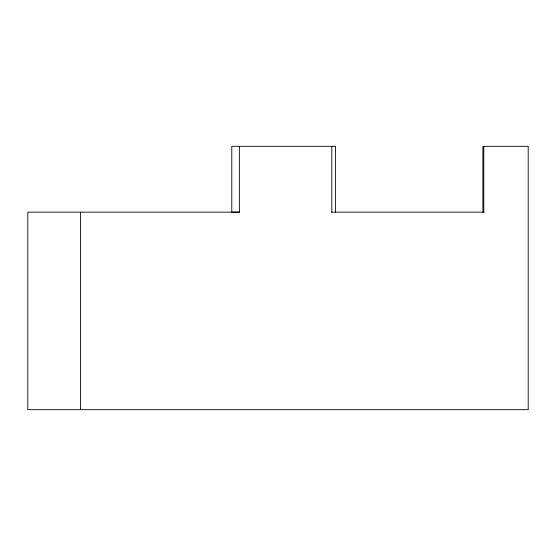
<?xml version="1.0" encoding="UTF-8"?>
<svg xmlns="http://www.w3.org/2000/svg" width="556" height="556" viewBox="0 0 556 556"><rect width="100%" height="100%" fill="white"/><g stroke="black" fill="none" stroke-linecap="round" stroke-linejoin="round"><path stroke-width="0.83" d="M239.566 212.149L231.789 212.156L231.789 146.318L335.581 146.318L335.581 212.156M331.473 212.156L484.179 212.156M483.789 146.318L483.789 212.156M482.907 212.156L482.907 146.318L528.2 146.318L528.2 409.682L27.8 409.682L27.8 212.156L239.358 212.156L239.358 146.318M331.807 146.318L331.807 212.156M80.474 212.156L80.474 409.682"/></g></svg>
